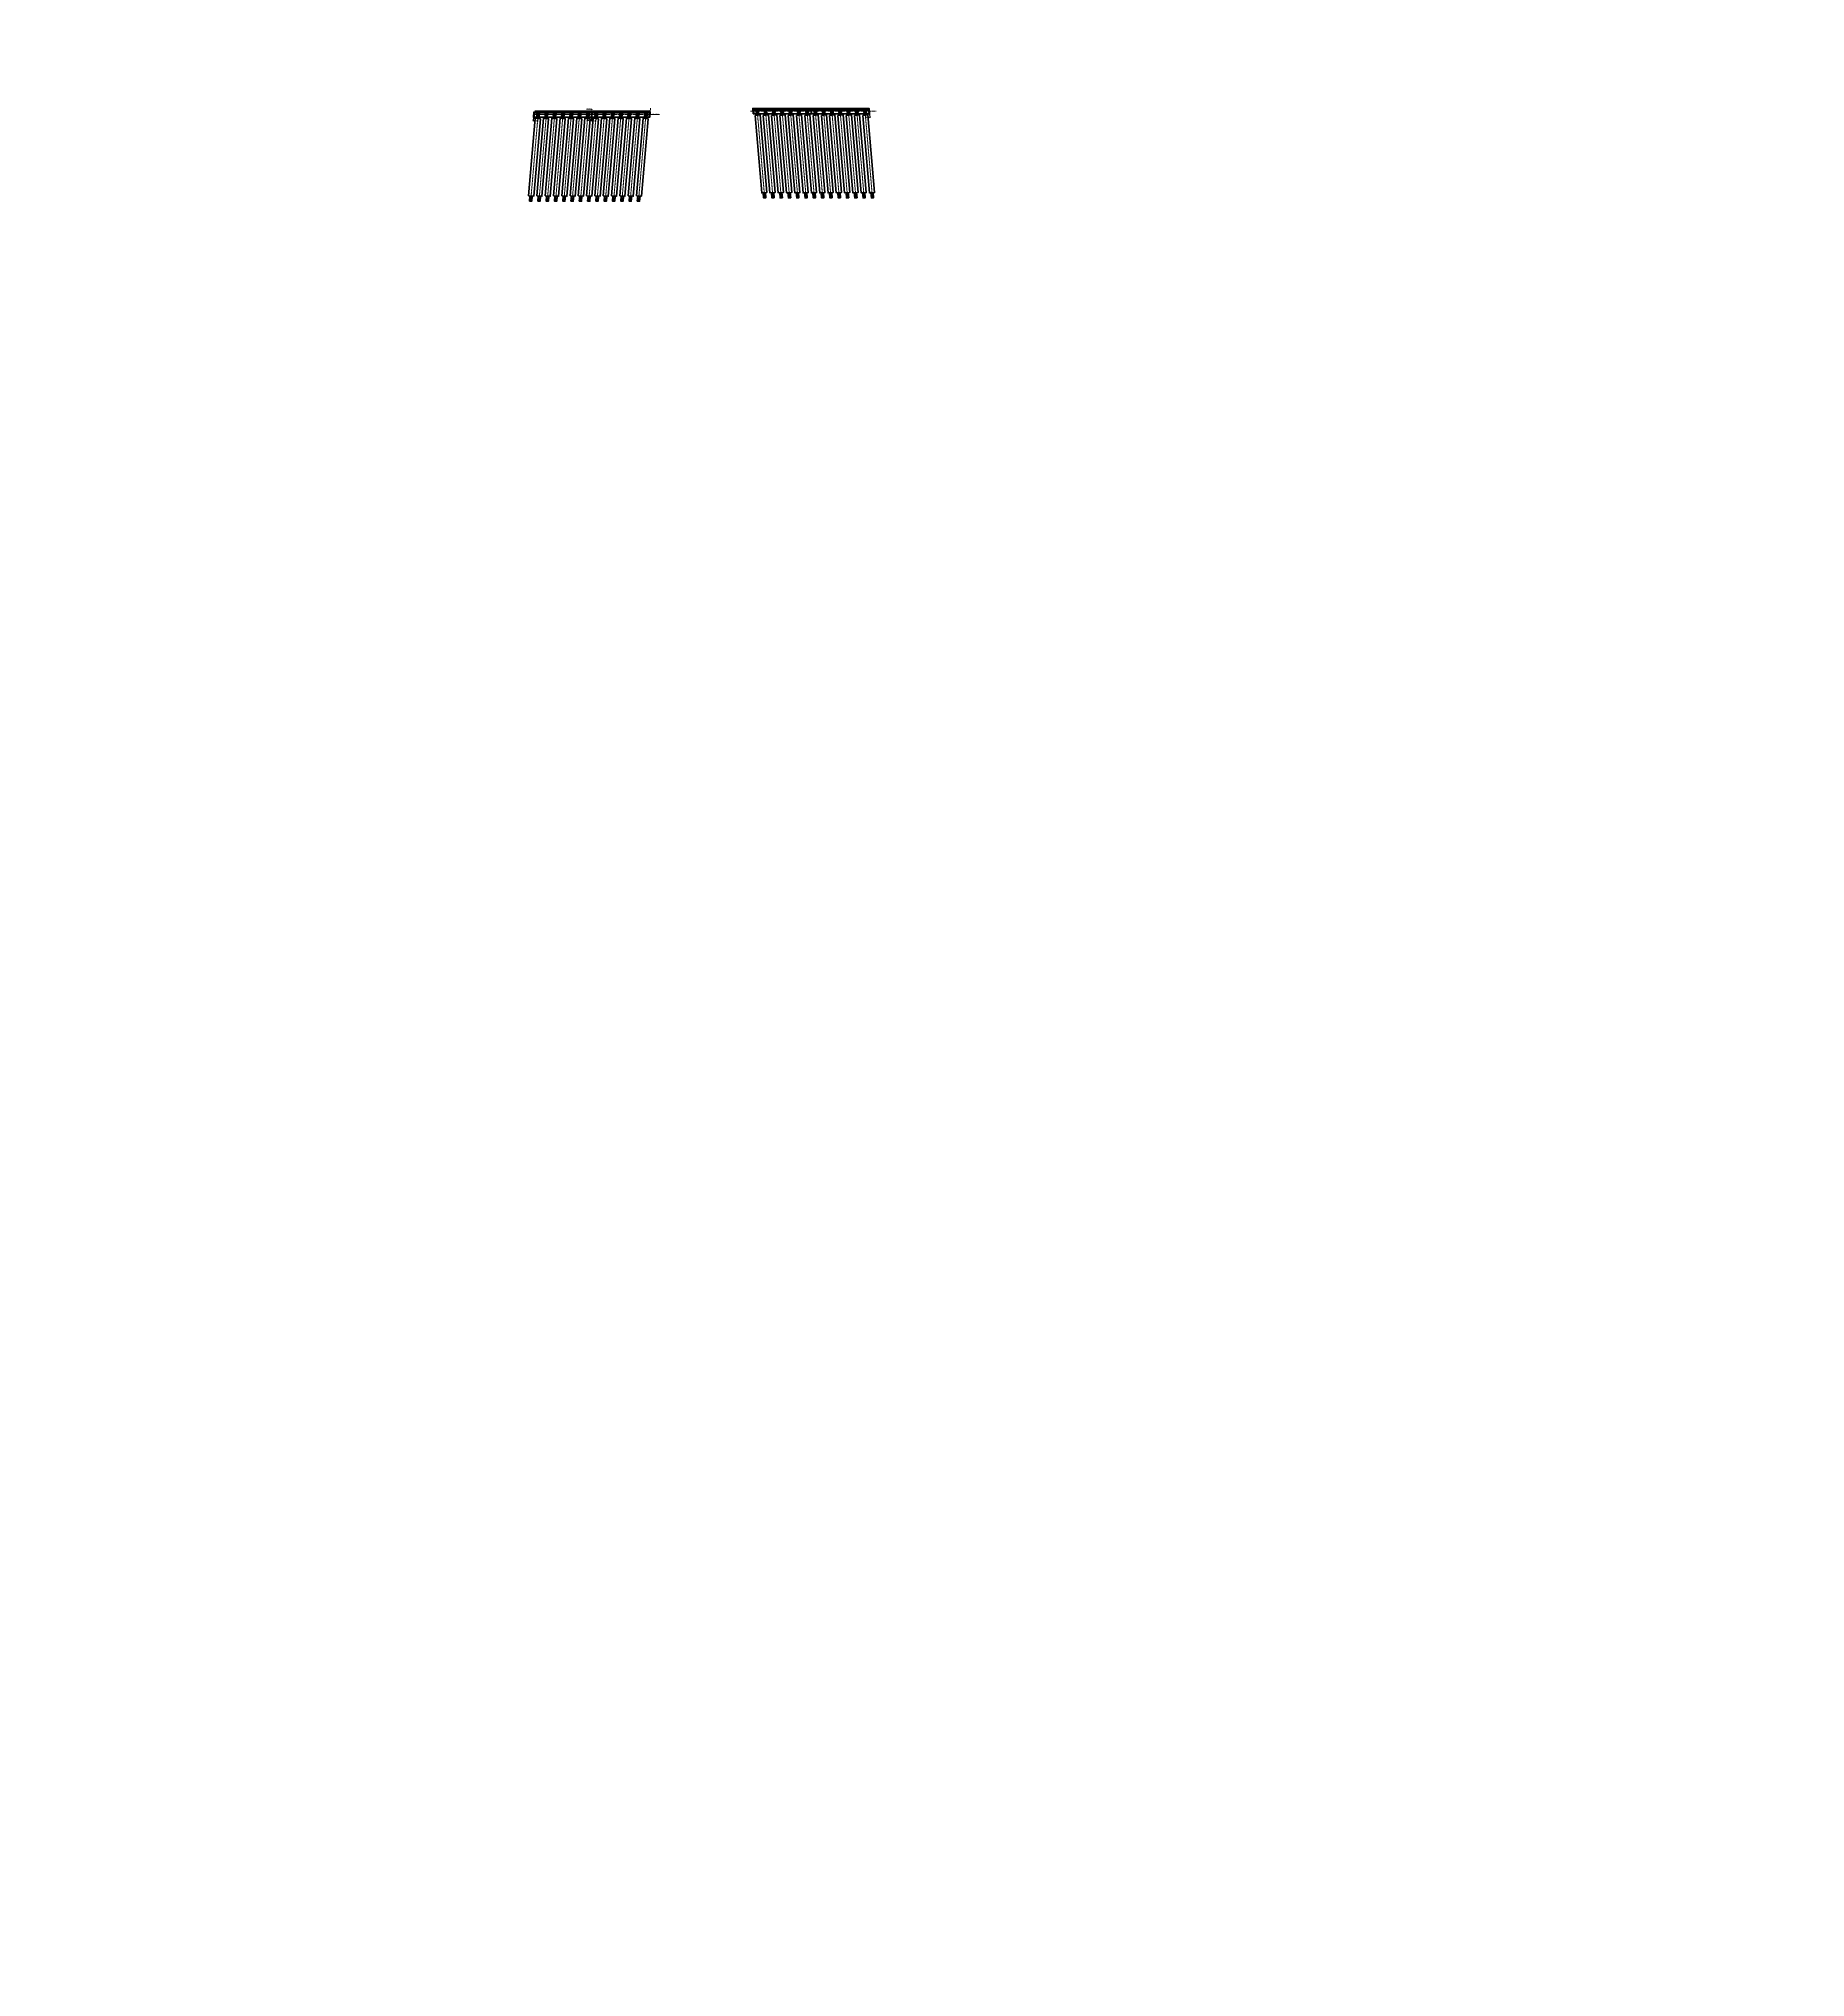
# Model space of a CAD drawing. Header units: millimetres. Extents: x 265754 to 14267433, y -6145605 to 2433772.
# Drawn here: x 7013186 to 7494269, y 239578 to 767428 of the extents above; entities that cross this region are included whole.
import ezdxf
from ezdxf import colors
from ezdxf.entities.mleader import LeaderData, LeaderLine
from ezdxf.math import Vec2, Vec3

# ---------------------------------------------------------------- set-up
doc = ezdxf.new("R2010")
doc.units = ezdxf.units.MM
doc.linetypes.add('осевая', pattern=[2, 1.25, -0.25, 0.25, -0.25])
doc.linetypes.add('Штриховая', pattern=[3, 2, -1])
for name, color, linetype, lineweight in [('1-Бетон', 106, 'Continuous', 35), ('1-Штриховка', 8, 'Continuous', 9), ('ИС_Выноски', 3, 'Continuous', 18), ('ИС_Невид', 4, 'Штриховая', 18), ('ИС_ОПОР_Тон', 3, 'Continuous', 18), ('ИС_Ось', 3, 'осевая', 18), ('ИС_Размер', 3, 'Continuous', 18), ('ИС_РЗМ', 3, 'Continuous', 18)]:
    doc.layers.add(name, color=color, linetype=linetype, lineweight=lineweight)
doc.styles.add('0', font='isocpeur.ttf', dxfattribs={"width": 0.8, "oblique": 15})
doc.styles.add('ISOCPEUR', font='isocpeur.ttf', dxfattribs={"width": 0.8, "oblique": 15, "height": 2.5})
doc.dimstyles.new('М100', dxfattribs={"dimscale": 100, "dimtxt": 2.5, "dimasz": 2, "dimexe": 1, "dimexo": 1, "dimgap": 0.8, "dimtad": 1, "dimdec": 0, "dimzin": 0, "dimdsep": 46, "dimtxsty": '0', "dimblk": 'OBLIQUE', "dimcen": 0.09, "dimdle": 1, "dimclrd": 256, "dimclre": 256, "dimclrt": 256, "dimadec": 4, "dimazin": 0, "dimtfac": 1, "dimtdec": 0, "dimtmove": 1, "dimatfit": 2, "dimfxl": 1, "dimtolj": 1, "dimtzin": 0, "dimlwd": -1, "dimarcsym": 0})

# ---------------------------------------------------------------- blocks, each defined once
blk = doc.blocks.new('Б24 план')
at = {"layer": '1-Бетон'}
for points in [[(1400, -310), (0, -310), (0, 310), (1400, 310)], [(22600, -310), (24000, -310), (24000, 310), (22600, 310)]]:
    blk.add_lwpolyline(points, dxfattribs=at)
blk.add_lwpolyline([(1400, -700), (22600, -700), (22600, 700), (1400, 700)], close=True, dxfattribs=at)
at = {"layer": 'ИС_Ось', "color": 3, "ltscale": 20}
for points in [[(300, -310), (300, 310)], [(23700, -310), (23700, 310)], [(0, 0), (24000, 0)]]:
    blk.add_lwpolyline(points, dxfattribs=at)
blk = doc.blocks.new('*U2169')
at = {"rotation": 4.910079921255813}
blk.add_blockref('Б24 план', (-11956, -1027), dxfattribs=at)
blk = doc.blocks.new('*U2170')
at = {"layer": '1-Бетон', "color": 0, "linetype": 'ByBlock', "lineweight": -2, "transparency": 16777216}
for p in [(0, 0), (0, -2258), (0, -4516), (0, -6774), (0, -9032), (0, -11290), (0, -13548), (0, -15806), (0, -18064), (0, -20322), (0, -22580), (0, -24838), (0, -27096), (0, -29354)]:
    blk.add_blockref('*U2169', p, dxfattribs=at)
blk = doc.blocks.new('*U2171')
at = {"rotation": 4.910079921255813}
blk.add_blockref('Б24 план', (-11956, -1027), dxfattribs=at)
blk = doc.blocks.new('*U2172')
at = {"layer": '1-Бетон', "color": 0, "linetype": 'ByBlock', "lineweight": -2, "transparency": 16777216}
for p in [(0, 0), (0, -2258), (0, -4516), (0, -6774), (0, -9032), (0, -11290), (0, -13548), (0, -15806), (0, -18064), (0, -20322), (0, -22580), (0, -24838), (0, -27096), (0, -29354)]:
    blk.add_blockref('*U2171', p, dxfattribs=at)
blk = doc.blocks.new('_None')
blk = doc.blocks.new('*U2173')
at = {"layer": '1-Бетон', "color": 5}
for points in [[(-321, 382), (-382, -322)], [(-321, 382), (-382, -322)], [(205, 79), (-194, 113), (-219, -186), (179, -220), (205, 79)], [(205, 79), (-194, 113), (-219, -186), (179, -220), (205, 79)], [(382, 382), (316, -382)], [(382, 382), (316, -382)], [(316, -382), (-382, -322)], [(316, -382), (-382, -322)]]:
    blk.add_lwpolyline(points, dxfattribs=at)
at = {"layer": 'ИС_Ось', "ltscale": 50}
blk.add_line((-33, -352), (30, 382), dxfattribs=at)
blk = doc.blocks.new('*U2174')
at = {"layer": '1-Бетон', "color": 0, "linetype": 'ByBlock', "lineweight": -2, "transparency": 16777216}
for p in [(0, 0), (2258, 0), (4516, 0), (6774, 0), (9032, 0), (11290, 0), (13548, 0), (15806, 0), (18064, 0), (20322, 0), (22580, 0), (24838, 0), (27096, 0), (29354, 0)]:
    blk.add_blockref('*U2173', p, dxfattribs=at)
blk = doc.blocks.new('_OBLIQUE')
at = {"color": 0, "linetype": 'ByBlock', "lineweight": -2}
blk.add_line((0.5, 0.5), (-0.5, -0.5), dxfattribs=at)
blk = doc.blocks.new('*D2175')
at = {"layer": 'Defpoints', "color": 0, "transparency": 16777216}
for p in [(7147830, 745072), (7148023, 747319), (7149217, 747216)]:
    blk.add_point(p, dxfattribs=at)
at = {"layer": 'ИС_Размер', "transparency": 16777216}
blk.add_line((7149124, 744960), (7147730, 745080), dxfattribs=at)
at = {"layer": 'ИС_Размер', "lineweight": -2, "transparency": 16777216}
for p, q in [((7148014, 747219), (7147821, 744972)), ((7149209, 747116), (7149016, 744869))]:
    blk.add_line(p, q, dxfattribs=at)
at = {"layer": 'ИС_Размер', "transparency": 16777216, "xscale": 200, "yscale": 200, "zscale": 200}
for p, rotation in [((7147830, 745072), 175.0899200787412), ((7149024, 744969), 355.0899200787412)]:
    blk.add_blockref('_OBLIQUE', p, dxfattribs=dict(at, rotation=rotation))
at = {"layer": 'ИС_Размер', "transparency": 16777216, "insert": (7148445, 745224), "char_height": 250, "attachment_point": 5, "rotation": 355.08992, "style": '0'}
blk.add_mtext('\\A1;1200', dxfattribs=at)
blk = doc.blocks.new('*D2176')
at = {"layer": 'Defpoints', "color": 0, "transparency": 16777216}
for p in [(7163690, 745071), (7163821, 746602), (7164962, 746504)]:
    blk.add_point(p, dxfattribs=at)
at = {"layer": 'ИС_Размер', "transparency": 16777216}
blk.add_line((7164930, 744965), (7163590, 745080), dxfattribs=at)
at = {"layer": 'ИС_Размер', "lineweight": -2, "transparency": 16777216}
for p, q in [((7163813, 746502), (7163681, 744972)), ((7164954, 746404), (7164822, 744874))]:
    blk.add_line(p, q, dxfattribs=at)
at = {"layer": 'ИС_Размер', "transparency": 16777216, "xscale": 200, "yscale": 200, "zscale": 200}
for p, rotation in [((7163690, 745071), 175.0899200786929), ((7164831, 744973), 355.0899200786928)]:
    blk.add_blockref('_OBLIQUE', p, dxfattribs=dict(at, rotation=rotation))
at = {"layer": 'ИС_Размер', "transparency": 16777216, "insert": (7164278, 745227), "char_height": 250, "attachment_point": 5, "rotation": 355.08992, "style": '0'}
blk.add_mtext('\\A1;1145', dxfattribs=at)
blk = doc.blocks.new('*U2177')
at = {"layer": '1-Бетон', "color": 5}
for p, q in [((-316, -383), (-382, 383)), ((321, 383), (382, -323)), ((382, -323), (-316, -383))]:
    blk.add_line(p, q, dxfattribs=at)
blk.add_lwpolyline([(-205, 79), (194, 113), (219, -186), (-179, -220), (-205, 79)], dxfattribs=at)
at = {"layer": 'ИС_Ось', "ltscale": 50}
blk.add_line((33, -353), (-30, 383), dxfattribs=at)
blk = doc.blocks.new('*U2178')
at = {"layer": 'ИС_ОПОР_Тон', "color": 0, "linetype": 'ByBlock', "lineweight": -2, "transparency": 16777216}
for p in [(0, 0), (2258, 0), (4516, 0), (6774, 0), (9032, 0), (11290, 0), (13548, 0), (15806, 0), (18064, 0), (20322, 0), (22580, 0), (24838, 0), (27096, 0), (29354, 0)]:
    blk.add_blockref('*U2177', p, dxfattribs=at)
blk = doc.blocks.new('*D2179')
at = {"layer": 'Defpoints', "color": 0, "transparency": 16777216}
for p in [(7238180, 748113), (7239342, 748213), (7239535, 745966)]:
    blk.add_point(p, dxfattribs=at)
at = {"layer": 'ИС_Размер', "lineweight": -2, "transparency": 16777216}
for p, q in [((7238188, 748014), (7238381, 745767)), ((7239350, 748113), (7239543, 745866))]:
    blk.add_line(p, q, dxfattribs=at)
at = {"layer": 'ИС_Размер', "transparency": 16777216}
blk.add_line((7238273, 745858), (7239634, 745975), dxfattribs=at)
at = {"layer": 'ИС_Размер', "transparency": 16777216, "xscale": 200, "yscale": 200, "zscale": 200}
for p, rotation in [((7238373, 745866), 184.9075245332574), ((7239535, 745966), 4.907524533257453)]:
    blk.add_blockref('_OBLIQUE', p, dxfattribs=dict(at, rotation=rotation))
at = {"layer": 'ИС_Размер', "transparency": 16777216, "insert": (7238936, 746120), "char_height": 250, "attachment_point": 5, "rotation": 4.90752, "style": '0'}
blk.add_mtext('\\A1;1165', dxfattribs=at)
blk = doc.blocks.new('*D2180')
at = {"layer": 'Defpoints', "color": 0, "transparency": 16777216}
for p in [(7162589, 745166), (7162721, 746697), (7163771, 746606)]:
    blk.add_point(p, dxfattribs=at)
at = {"layer": 'ИС_Размер', "transparency": 16777216}
blk.add_line((7163739, 745067), (7162490, 745175), dxfattribs=at)
at = {"layer": 'ИС_Размер', "lineweight": -2, "transparency": 16777216}
for p, q in [((7162712, 746597), (7162581, 745066)), ((7163763, 746507), (7163631, 744976))]:
    blk.add_line(p, q, dxfattribs=at)
at = {"layer": 'ИС_Размер', "transparency": 16777216, "xscale": 200, "yscale": 200, "zscale": 200}
for p, rotation in [((7162589, 745166), 175.0899200799769), ((7163640, 745076), 355.0899200799769)]:
    blk.add_blockref('_OBLIQUE', p, dxfattribs=dict(at, rotation=rotation))
at = {"layer": 'ИС_Размер', "transparency": 16777216, "insert": (7163132, 745325), "char_height": 250, "attachment_point": 5, "rotation": 355.08992, "style": '0'}
blk.add_mtext('\\A1;1055', dxfattribs=at)

msp = doc.modelspace()

# ---------------------------------------------------------------- hatches: boundary and pattern name
at = {"layer": '1-Штриховка'}
h = msp.add_hatch(dxfattribs=at)
h.set_pattern_fill('LINE', color=256, scale=1.25, angle=45)
h.set_pattern_definition([(5.710593, (2793657.7, 894793.4), (-2806.33004, 280.633004), [])])
edge = h.paths.add_edge_path(flags=0)
edge.add_ellipse((7117639.1516, 422836.8058), major_axis=(2664.6312, 0), ratio=0.1, start_angle=180, end_angle=360, ccw=False)
edge.add_ellipse((7117639.1516, 422836.8058), major_axis=(-2664.6312, 0), ratio=0.1, start_angle=180, end_angle=360, ccw=False)
h.paths.add_polyline_path([(7196191.7468, 420979.0234), (7207707.4611, 420979.0234), (7207707.4611, 421429.0234), (7196191.7468, 421429.0234)], flags=24)
h = msp.add_hatch(dxfattribs=at)
h.set_pattern_fill('LINE', color=256, angle=45)
h.set_pattern_definition([(5.710593, (2793657.7, 894793.4), (-2245.06403, 224.506403), [])])
h.paths.add_polyline_path([(7196191.7468, 419279.0234), (7207707.4611, 419279.0234), (7207707.4611, 419729.0234), (7196191.7468, 419729.0234)], flags=24)
h.paths.add_polyline_path([(6998408.6098, 392772.5925), (6998408.6098, 406421.6882), (6985890.5594, 405025.6734), (6964129.2065, 400563.0889), (6949576.8555, 397975.9972), (6949029.2392, 397975.2286), (6949155.226, 397945.9143), (6949279.3365, 397916.5202), (6949401.5654, 397887.0473), (6949521.9078, 397857.4968), (6949640.3588, 397827.8701), (6949756.9136, 397798.1682), (6949871.5674, 397768.3925), (6949984.3155, 397738.544), (6950095.1532, 397708.6241), (6950204.0762, 397678.634), (6950311.0798, 397648.5748), (6950416.1599, 397618.4479), (6950519.3119, 397588.2544), (6950620.5318, 397557.9955), (6950719.8154, 397527.6726), (6950817.1587, 397497.2869), (6950912.5576, 397466.8395), (6951006.0083, 397436.3318), (6951097.5069, 397405.765), (6951187.0498, 397375.1403), (6951274.6332, 397344.459), (6951360.2536, 397313.7224), (6951443.9074, 397282.9316), (6951525.5914, 397252.088), (6951605.302, 397221.1928), (6951683.0361, 397190.2473), (6951758.7905, 397159.2527), (6951832.5621, 397128.2103), (6951904.3478, 397097.1214), (6951974.1448, 397065.9873), (6952041.9502, 397034.8092), (6952107.7612, 397003.5884), (6952171.5751, 396972.3261), (6952233.3894, 396941.0237), (6952293.2015, 396909.6824), (6952351.0089, 396878.3035), (6952406.8093, 396846.8884), (6952460.6004, 396815.4381), (6952512.38, 396783.9542), (6952562.1461, 396752.4378), (6952609.8965, 396720.8902), (6952655.6293, 396689.3127), (6952699.3426, 396657.7067), (6952741.0348, 396626.0733), (6952780.7039, 396594.414), (6952818.3485, 396562.7299), (6952853.967, 396531.0225), (6952887.558, 396499.2929), (6952919.12, 396467.5424), (6952948.6518, 396435.7725), (6952976.1521, 396403.9843), (6953001.6199, 396372.1792), (6953025.0541, 396340.3585), (6953046.4538, 396308.5234), (6953065.818, 396276.6753), (6953083.1461, 396244.8155), (6953098.4372, 396212.9452), (6953111.6907, 396181.0659), (6953122.9062, 396149.1787), (6953132.0831, 396117.285), (6953139.2211, 396085.386), (6953144.3198, 396053.4832), (6953147.3792, 396021.5778), (6953148.399, 395989.671), (6953132.0625, 395861.9768), (6953083.0639, 395734.3661), (6953001.4352, 395606.9225), (6952887.2297, 395479.7295), (6952740.5224, 395352.8702), (6952561.4091, 395226.4278), (6952350.0072, 395100.485), (6952106.4551, 394975.1243), (6951830.912, 394850.4276), (6951523.5585, 394726.4767), (6951184.5957, 394603.3526), (6950814.2455, 394481.136), (6950412.7503, 394359.9068), (6949980.3729, 394239.7445), (6949517.3963, 394120.7276), (6949024.1237, 394002.9341), (6948500.8778, 393886.441), (6947948.0011, 393771.3247), (6947365.8557, 393657.6604), (6946754.8225, 393545.5226), (6946115.3015, 393434.9848), (6945447.7114, 393326.1191), (6944752.489, 393218.997), (6944030.0896, 393113.6884), (6943280.9859, 393010.2625), (6942505.6683, 392908.7867), (6941704.6443, 392809.3277), (6940878.4382, 392711.9504), (6940027.5909, 392616.7187), (6939152.6593, 392523.6948), (6938254.2162, 392432.9397), (6937332.8495, 392344.5127), (6936389.1625, 392258.4718), (6935423.7728, 392174.8732), (6934437.3123, 392093.7717), (6933430.4268, 392015.2204), (6932403.7754, 391939.2706), (6931358.0301, 391865.9722), (6930293.8753, 391795.373), (6929212.0078, 391727.5193), (6928113.1355, 391662.4556), (6926997.978, 391600.2243), (6925867.265, 391540.8663), (6924721.7367, 391484.4203), (6923562.143, 391430.9234), (6922389.2429, 391380.4105), (6921203.8042, 391332.9148), (6920006.6028, 391288.4672), (6918798.4224, 391247.097), (6917580.0538, 391208.8312), (6916352.2946, 391173.6947), (6915115.9484, 391141.7107), (6913871.8245, 391112.9001), (6912620.7372, 391087.2817), (6911363.5056, 391064.8723), (6910100.9525, 391045.6865), (6908833.9045, 391029.737), (6907563.1908, 391017.0341), (6906289.6433, 391007.5862), (6905014.0956, 391001.3995), (6903737.3826, 390998.478), (6902460.3401, 390998.8236), (6901183.8039, 391002.4361), (6899908.6098, 391009.3131), (6899908.6098, 389618.1033), (6964327.308, 389618.1033), (6964327.308, 389955.2828)])

# ---------------------------------------------------------------- linework, layer by layer
at = {"layer": '1-Бетон'}
for p, q in [((7148306.8369, 747717.7586), (7179477.6017, 747717.7586)), ((7162702.3918, 746481.6629), (7162603.1388, 745326.3151)), ((7179585.8543, 746067.7586), (7179684.6479, 747217.7586)), ((7207687.7727, 747914.0742), (7207838.2042, 747914.0768)), ((7207921.5097, 746963.527), (7207820.7433, 748113.3132)), ((7239300.435, 746963.5265), (7239199.8417, 748113.3132)), ((7239217.2729, 747914.0742), (7239367.846, 747914.0713))]:
    msp.add_line(p, q, dxfattribs=at)
for points in [[(7148043.9508, 747567.7586), (7147915.0896, 746067.7586), (7163724.9975, 746067.7586), (7163853.8587, 747567.7586)], [(7148065.816, 746067.7586), (7148163.8832, 747217.7586), (7148013.8832, 747217.7586)], [(7148289.6554, 747517.7586), (7148263.8832, 747217.7586), (7163823.7911, 747217.7586), (7163849.5633, 747517.7586), (7148289.6554, 747517.7586)], [(7179714.7155, 747567.7586), (7179585.8543, 746067.7586), (7163775.1817, 746067.7586), (7163904.0429, 747567.7586)], [(7179460.4202, 747517.7586), (7179434.6479, 747217.7586), (7163873.7921, 747215.6267), (7163899.5644, 747515.6267), (7179460.4202, 747517.7586)], [(7179435.8543, 746067.7586), (7179534.6479, 747217.7586), (7179684.6479, 747217.7586)], [(7207770.9346, 746963.5291), (7223578.2052, 746963.3134), (7223449.3439, 748463.3144), (7207639.2411, 748468.7925), (7207770.9346, 746963.5291)], [(7239350.4149, 748113.3103), (7207670.336, 748113.3759)], [(7239142.0406, 748013.3132), (7207880.9272, 748013.3132)], [(7223628.2052, 746963.314), (7239451.0078, 746963.5286), (7239319.7745, 748463.5317), (7223499.344, 748463.3135), (7223628.2052, 746963.314)]]:
    msp.add_lwpolyline(points, dxfattribs=at)
at = {"layer": 'ИС_Невид', "ltscale": 200}
for p, q in [((7148043.9508, 747567.7586), (7163853.8587, 747567.7586)), ((7163904.0429, 747567.7586), (7179714.7155, 747567.7586))]:
    msp.add_line(p, q, dxfattribs=at)
at = {"layer": 'ИС_ОПОР_Тон'}
for p, q in [((7178456.8101, 745870.8411), (7178509.2777, 746481.5868)), ((7179714.7155, 747567.7586), (7179800.3077, 748564.0889)), ((7208885.1472, 747422.2013), (7208932.7218, 746858.023))]:
    msp.add_line(p, q, dxfattribs=at)
at = {"layer": 'ИС_Ось', "ltscale": 500}
for p, q in [((7179723.8832, 746817.7586), (7147729.5202, 746817.7586)), ((7207045.106, 747713.5302), (7241237.2265, 747713.5302))]:
    msp.add_line(p, q, dxfattribs=at)

# ---------------------------------------------------------------- block references
at = {"layer": '1-Бетон', "xscale": -1, "rotation": 270}
msp.add_blockref('*U2172', (7177535.8361, 735160.6946), dxfattribs=at)
at = {"layer": '1-Бетон'}
msp.add_blockref('*U2174', (7149187.2235, 746833.8814), dxfattribs=at)
at = {"layer": '1-Бетон', "rotation": 270}
msp.add_blockref('*U2170', (7239215.5487, 736056.4662), dxfattribs=at)
at = {"layer": 'ИС_ОПОР_Тон'}
msp.add_blockref('*U2178', (7208856.0686, 747730.7308), dxfattribs=at)

# ---------------------------------------------------------------- dimensions: what is measured, and where the dimension line sits
at = {"layer": 'ИС_Размер'}
for p1, p2, distance, picture, middle in [((7149217.4783, 747216.0174), (7148022.5523, 747318.6704), 2255.4267, '*D2175', (7148444.5147, 745224.4417)), ((7163771.2632, 746606.3115), (7162720.8521, 746696.5496), 1536.2411, '*D2180', (7163132.1138, 745325.0747)), ((7164962.31, 746503.9917), (7163821.0797, 746602.0319), 1536.2411, '*D2176', (7164277.751, 745226.656)), ((7238179.7755, 748113.3132), (7239341.6864, 748213.0778), -2255.3635, '*D2179', (7238936.135, 746120.3484))]:
    dim = msp.add_aligned_dim(p1=p1, p2=p2, distance=distance, dimstyle='М100', override={"dimrnd": 5}, dxfattribs=at)
    dim.commit()
    dim.dimension.update_dxf_attribs({"geometry": picture, "text_midpoint": middle})

# ---------------------------------------------------------------- leaders
at = {"layer": 'ИС_Выноски'}
ml = msp.add_multileader_mtext('Standard', dxfattribs=at)
ml.set_content('Ось моста', color=256, style='ISOCPEUR')
ml.set_leader_properties(color=256, linetype='ByLayer', lineweight=-1)
ml.set_arrow_properties(name='NONE')
ml.build(insert=Vec2(0, 0))
ml.multileader.update_dxf_attribs({"text_left_attachment_type": 6, "text_right_attachment_type": 6, "dogleg_length": 0.36, "arrow_head_size": 300, "scale": 50})
ctx = ml.context
ctx.base_point, ctx.scale, ctx.char_height, ctx.arrow_head_size, ctx.landing_gap_size, ctx.plane_origin = Vec3(7162382.6355, 748265.7068), 50, 250, 300, 4.5, Vec3(7170826.8425, 742566.7492)
ctx.left_attachment, ctx.right_attachment, ctx.text_align_type = 6, 6, 1
notes = []
notes.append((ctx, [(1, (1, 1, 0), (7163758.8832, 748265.7068), (-1, 0), 40.2604, [(1, [(7163865.4808, 748058.6011)], 0, [])])]))
ctx.mtext.insert, ctx.mtext.width, ctx.mtext.alignment, ctx.mtext.flow_direction = Vec3(7163050.6291, 748565.7068), 2049.625884, 2, 5
at = {"layer": 'ИС_РЗМ', "ltscale": 200}
ml = msp.add_multileader_mtext('Standard', dxfattribs=at)
ml.set_content('Ось опоры ОК1', color=256, style='0')
ml.set_leader_properties(color=256, linetype='ByLayer', lineweight=-1)
ml.set_arrow_properties(name='NONE')
ml.build(insert=Vec2(0, 0))
ml.multileader.update_dxf_attribs({"text_left_attachment_type": 6, "text_right_attachment_type": 6, "dogleg_length": 0.36, "arrow_head_size": 18, "scale": 100})
ctx = ml.context
ctx.base_point, ctx.scale, ctx.char_height, ctx.arrow_head_size, ctx.landing_gap_size, ctx.plane_origin = Vec3(7180221.3278, 746817.7586), 100, 250, 18, 9, Vec3(7179723.8832, 746817.7586)
ctx.left_attachment, ctx.right_attachment = 6, 6
notes.append((ctx, [(0, (1, 1, 0), (7180185.3278, 746817.7586), (1, 0), 36, [(0, [(7179723.8832, 746817.7586)], 0, [])])]))
ctx.mtext.insert, ctx.mtext.width, ctx.mtext.flow_direction = Vec3(7180230.3278, 747142.7586), 3140.388662, 5
for ctx, leaders in notes:
    for number, flags, end, landing, length, lines in leaders:
        leader = LeaderData()
        leader.index, (leader.has_last_leader_line, leader.has_dogleg_vector, leader.attachment_direction) = number, flags
        leader.last_leader_point, leader.dogleg_vector, leader.dogleg_length = Vec3(end), Vec3(landing), length
        for number, points, colour, breaks in lines:
            line = LeaderLine()
            line.index, line.vertices, line.color, line.breaks = number, Vec3.list(points), colors.encode_raw_color(colour), breaks
            leader.lines.append(line)
        ctx.leaders.append(leader)

doc.saveas('drawing.dxf')
